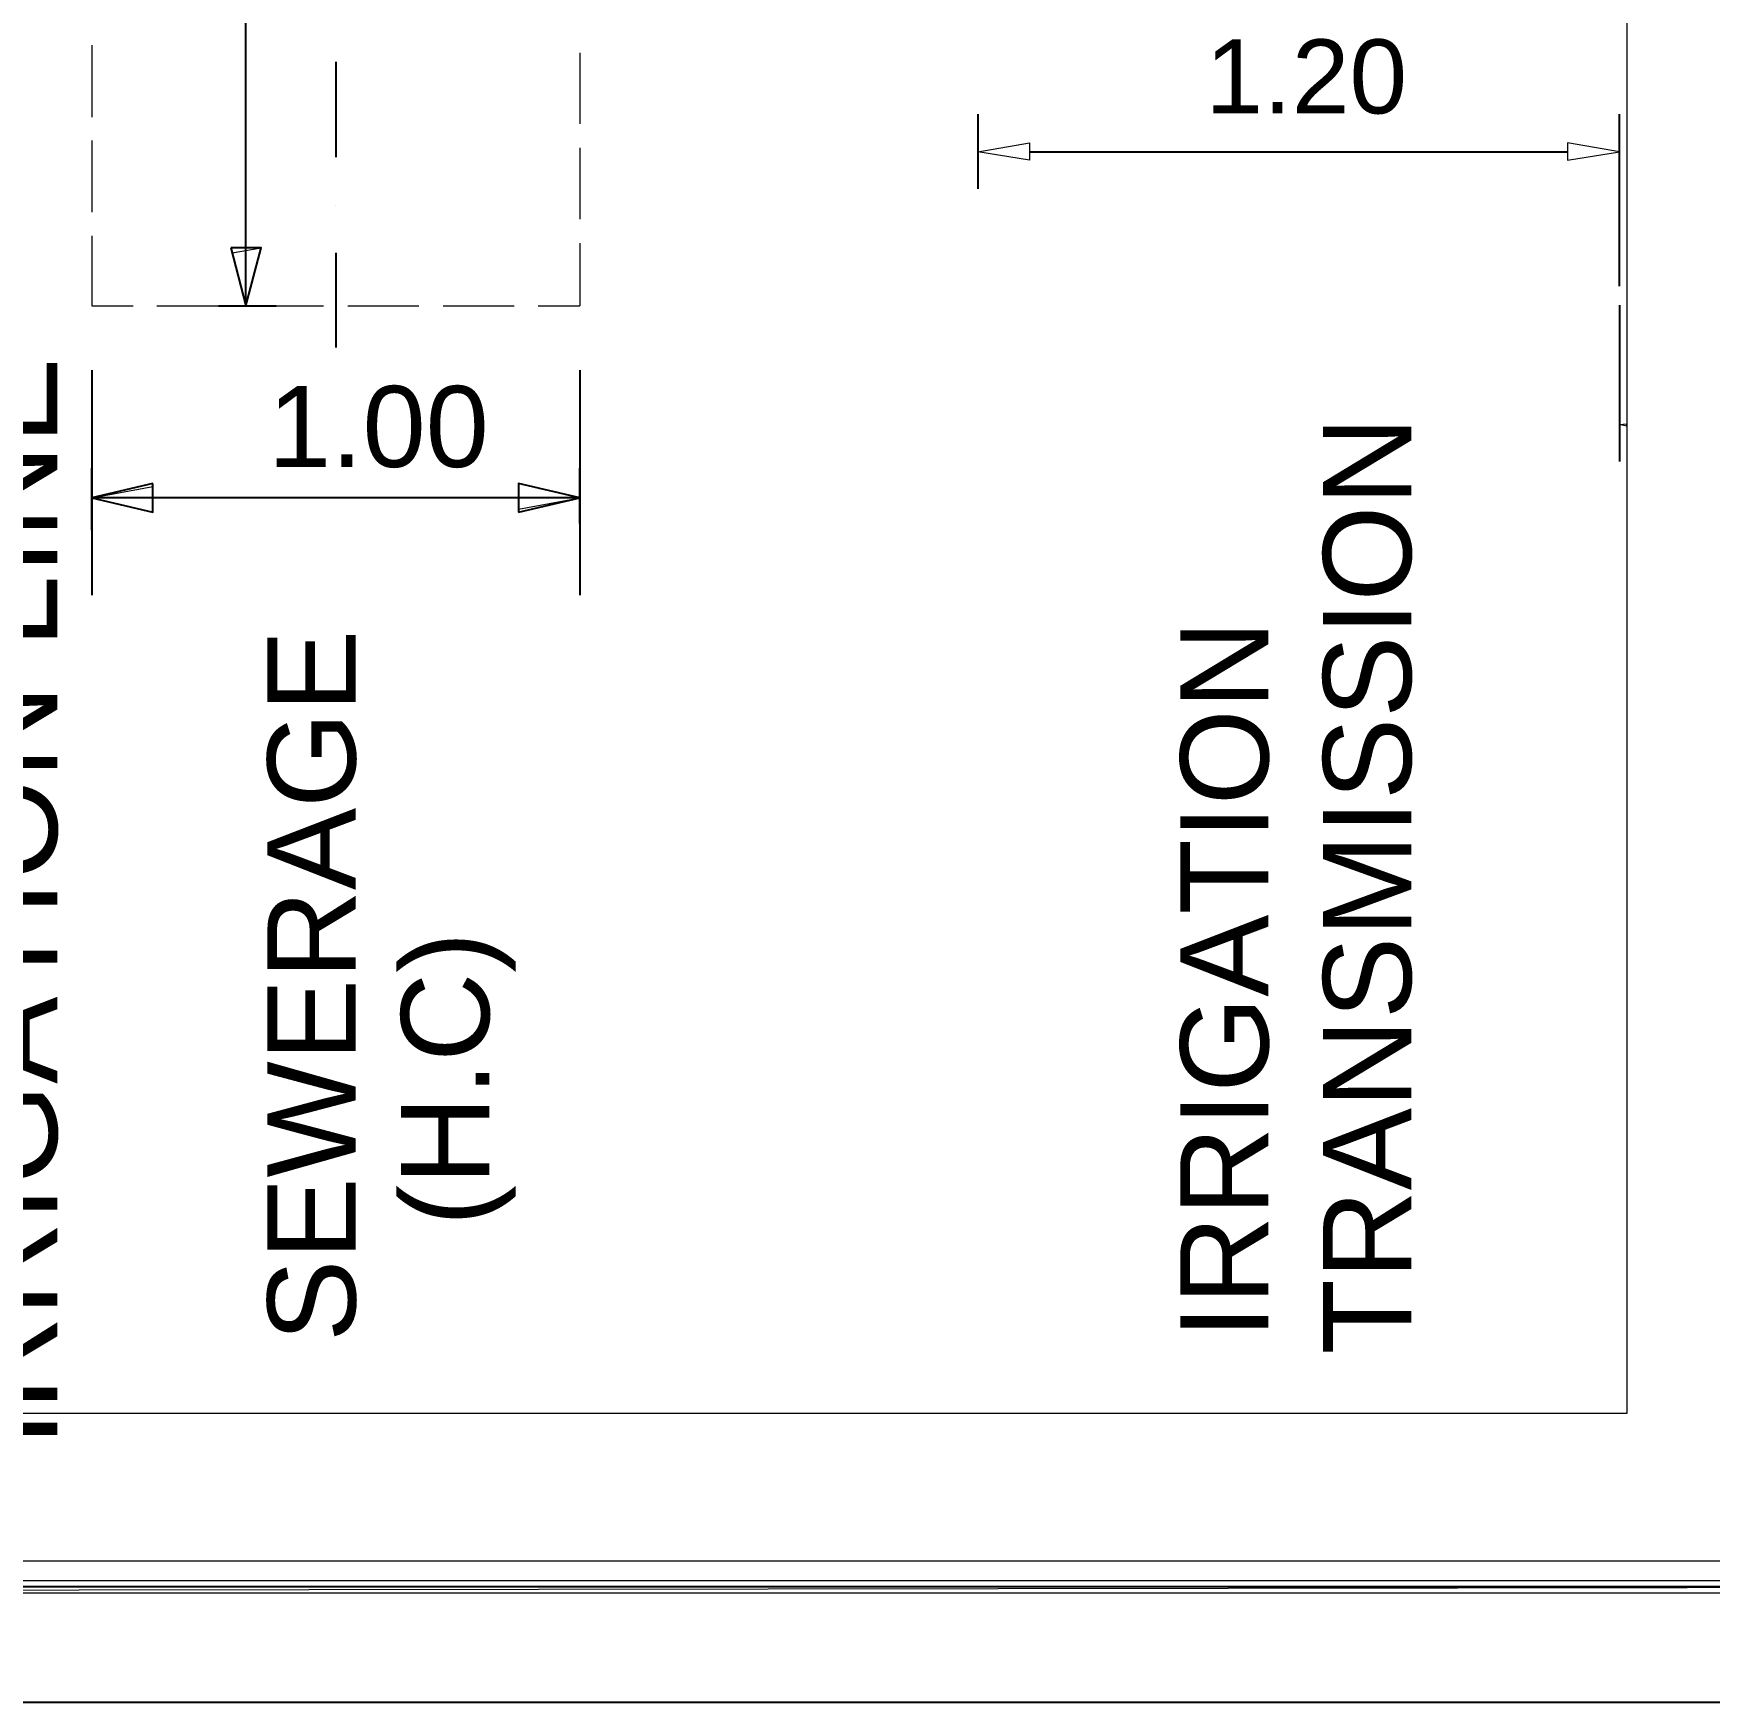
# Model space of a CAD drawing. Header units: inches. Extents: x 2 to 859, y 1 to 607.
# Drawn here: x 205.1 to 349.4, y 0.7 to 144.4 of the extents above; entities that cross this region are included whole.
import ezdxf

# ---------------------------------------------------------------- set-up
doc = ezdxf.new("R2010")
doc.units = ezdxf.units.IN
doc.header["$MEASUREMENT"] = 0
doc.layers.add('PDF_Geometry', color=7, linetype='Continuous', true_color=0x00b8b8)
doc.layers.add('PDF_Text', color=7, linetype='Continuous')
doc.styles.add('PDF Arial', font='arial.ttf')

msp = doc.modelspace()

# ---------------------------------------------------------------- linework, layer by layer
at = {"layer": 'PDF_Geometry', "color": 7, "lineweight": 25}
for points in [[(859.2, 3.5), (859.2, 0.72), (1.89, 0.72), (1.89, 607.38)], [(703.35, 10.67), (11.84, 10.67), (11.84, 597.43)], [(223.41, 120.97), (223.41, 241.49)], [(231.14, 141.98), (231.14, 133.79)], [(286.42, 137.49), (286.42, 131.05)], [(341.64, 122.66), (341.64, 137.49)], [(290.85, 134.24), (337.15, 134.24)], [(231.14, 129.62), (231.14, 129.62)], [(222.1, 125.98), (223.41, 120.97), (224.71, 125.98), (222.1, 125.98)], [(231.14, 125.53), (231.14, 117.4)], [(221.06, 120.97), (226.01, 120.97)], [(341.64, 121.04), (341.64, 107.58)], [(210.14, 115.45), (210.14, 96.07)], [(252.15, 115.45), (252.15, 96.07)], [(210.14, 101.66), (210.14, 106.99)], [(252.15, 102.24), (252.15, 106.99)], [(215.41, 105.69), (210.14, 104.45), (215.41, 103.22), (215.41, 105.69)], [(246.88, 103.22), (252.15, 104.45), (246.88, 105.69), (246.88, 103.22)], [(252.15, 104.45), (210.14, 104.45)]]:
    msp.add_lwpolyline(points, dxfattribs=at)
at = {"layer": 'PDF_Geometry', "color": 7, "lineweight": 0}
for points in [[(703.35, 12.88), (13.86, 12.88), (13.86, 596.19), (743.17, 596.19), (743.17, 210.07)], [(34.15, 25.63), (342.29, 25.63), (342.29, 297.61), (34.15, 297.61), (34.15, 25.63)], [(290.85, 135.02), (290.85, 133.53), (286.42, 134.24), (290.85, 135.02)], [(337.15, 135.02), (337.15, 133.53), (341.64, 134.24), (337.15, 135.02)], [(342.23, 110.83), (342.23, 110.63), (341.64, 110.76), (342.23, 110.83)], [(12.36, 11.19), (11.32, 10.15), (703.35, 11.14)], [(11.32, 10.15), (703.35, 11.14)], [(703.35, 10.15), (11.32, 10.15)], [(703.35, 11.19), (12.36, 11.19)]]:
    msp.add_lwpolyline(points, dxfattribs=at)
at = {"layer": 'PDF_Geometry', "color": 30, "lineweight": 20}
for points in [[(210.14, 143.41), (210.14, 137.23)], [(252.15, 142.76), (252.15, 136.65)], [(210.14, 135.22), (210.14, 129.04)], [(252.15, 134.57), (252.15, 128.45)], [(210.14, 127.02), (210.14, 120.97)], [(252.15, 126.37), (252.15, 120.97)], [(210.14, 120.97), (213.71, 120.97)], [(215.73, 120.97), (221.91, 120.97)], [(223.93, 120.97), (230.1, 120.97)], [(232.19, 120.97), (238.3, 120.97)], [(240.38, 120.97), (246.49, 120.97)], [(248.57, 120.97), (252.15, 120.97)]]:
    msp.add_lwpolyline(points, dxfattribs=at)
at = {"layer": 'PDF_Geometry', "color": 3, "lineweight": 0}
for points in [[(222.1, 125.98), (222.23, 125.53), (224.71, 125.98), (222.1, 125.98)], [(222.23, 125.53), (224.71, 125.98), (223.41, 120.97), (222.23, 125.53)], [(215.41, 105.69), (210.14, 104.45), (215.41, 105.43), (215.41, 105.69)], [(210.14, 104.45), (215.41, 105.43), (215.41, 103.22), (210.14, 104.45)], [(246.88, 105.69), (246.88, 103.48), (252.15, 104.45), (246.88, 105.69)], [(246.88, 103.48), (252.15, 104.45), (246.88, 103.22), (246.88, 103.48)]]:
    msp.add_lwpolyline(points, dxfattribs=at)

# ---------------------------------------------------------------- texts
at = {"layer": 'PDF_Text', "attachment_point": 7, "style": 'PDF Arial'}
for s, insert, char_height in [('\\W1.001125;1.20', (306, 137.45), 6.3779), ('\\W1.001125;1.00', (225.31, 107), 6.9831)]:
    msp.add_mtext(s, dxfattribs=dict(at, insert=insert, char_height=char_height))
at = {"layer": 'PDF_Text', "color": 1, "insert": (207.28, 22.72), "char_height": 8.0538, "attachment_point": 7, "rotation": 90, "style": 'PDF Arial'}
msp.add_mtext('\\W1.000757;IRRIGATION LINE', dxfattribs=at)
at = {"layer": 'PDF_Text', "char_height": 7.5883, "attachment_point": 7, "rotation": 90, "style": 'PDF Arial'}
for s, insert in [('\\W1.000845;TRANSMISSION', (323.82, 30.69)), ('\\W1.000940;SEWERAGE', (232.96, 31.77)), ('\\W1.000815;IRRIGATION', (311.53, 32.02)), ('\\W1.000620;(H.C)', (246.64, 41.75))]:
    msp.add_mtext(s, dxfattribs=dict(at, insert=insert))

doc.saveas('drawing.dxf')
